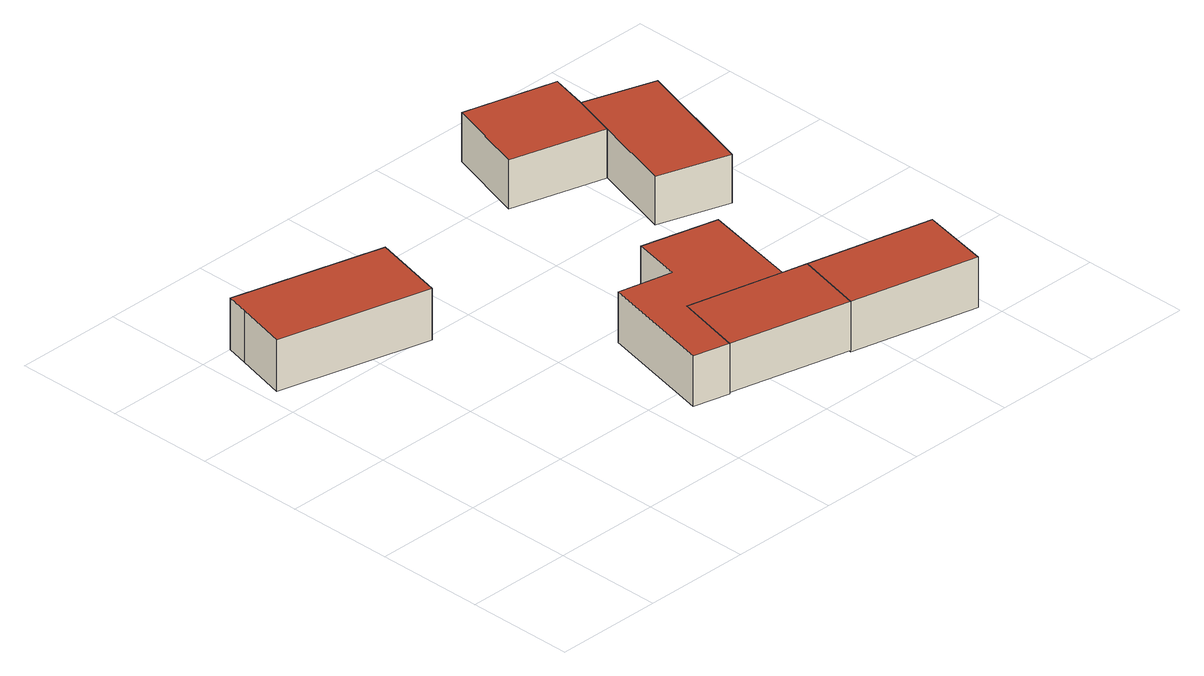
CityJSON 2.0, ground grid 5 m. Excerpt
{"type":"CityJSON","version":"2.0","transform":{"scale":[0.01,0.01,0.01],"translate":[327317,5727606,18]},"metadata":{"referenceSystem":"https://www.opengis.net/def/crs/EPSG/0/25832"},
"CityObjects":{
"building1":{"type":"Building","attributes":{"Geometrietyp2DReferenz":"3000","Gemeindeschluessel":"05170048","function":"51009_1610","roofType":"1000","measuredHeight":2.44},"geometry":[{"type":"Solid","lod":"2","boundaries":[[[[0,1,2,3]],[[4,5,1,0]],[[6,7,5,4]],[[8,9,7,6]],[[3,2,9,8]],[[6,4,0,3,8]],[[1,5,7,9,2]]]],"semantics":{"surfaces":[{"type":"WallSurface"},{"type":"RoofSurface"},{"type":"GroundSurface"}],"values":[[0,0,0,0,0,1,2]]}}]},
"building2":{"type":"Building","attributes":{"Geometrietyp2DReferenz":"3000","Gemeindeschluessel":"05170048","function":"31001_2723","roofType":"1000","measuredHeight":2.39},"address":[{"country":"Germany","locality":"Wesel","thoroughfareNumber":"12","thoroughfareName":"Leckerfeld"}],"geometry":[{"type":"Solid","lod":"2","boundaries":[[[[10,11,12,13]],[[14,15,11,10]],[[16,17,15,14]],[[18,19,17,16]],[[20,21,19,18]],[[22,23,21,20]],[[24,25,23,22]],[[13,12,25,24]],[[22,20,18,16,14,10,13,24]],[[11,15,17,19,21,23,25,12]]]],"semantics":{"surfaces":[{"type":"WallSurface"},{"type":"RoofSurface"},{"type":"GroundSurface"}],"values":[[0,0,0,0,0,0,0,0,1,2]]}}]},
"building3":{"type":"Building","attributes":{"Geometrietyp2DReferenz":"3000","Gemeindeschluessel":"05170048","function":"31001_2723","roofType":"1000","measuredHeight":2.32},"address":[{"country":"Germany","locality":"Wesel","thoroughfareNumber":"12","thoroughfareName":"Leckerfeld"}],"geometry":[{"type":"Solid","lod":"2","boundaries":[[[[20,26,27,22]],[[28,29,26,20]],[[30,31,29,28]],[[24,32,31,30]],[[22,27,32,24]],[[30,28,20,22,24]],[[26,29,31,32,27]]]],"semantics":{"surfaces":[{"type":"WallSurface"},{"type":"RoofSurface"},{"type":"GroundSurface"}],"values":[[0,0,0,0,0,1,2]]}}]},
"building4":{"type":"Building","attributes":{"Geometrietyp2DReferenz":"3000","Gemeindeschluessel":"05170048","function":"31001_2723","roofType":"1000","measuredHeight":2.37},"address":[{"country":"Germany","locality":"Wesel","thoroughfareNumber":"12","thoroughfareName":"Leckerfeld"}],"geometry":[{"type":"Solid","lod":"2","boundaries":[[[[33,34,35,28]],[[36,37,34,33]],[[30,38,37,36]],[[28,35,38,30]],[[36,33,28,30]],[[34,37,38,35]]]],"semantics":{"surfaces":[{"type":"WallSurface"},{"type":"RoofSurface"},{"type":"GroundSurface"}],"values":[[0,0,0,0,1,2]]}}]},
"building5":{"type":"Building","attributes":{"Geometrietyp2DReferenz":"3000","Gemeindeschluessel":"05170048","function":"31001_2723","roofType":"1000","measuredHeight":2.32},"address":[{"country":"Germany","locality":"Wesel","thoroughfareNumber":"12","thoroughfareName":"Leckerfeld"}],"geometry":[{"type":"Solid","lod":"2","boundaries":[[[[39,40,41,42]],[[43,44,40,39]],[[45,46,44,43]],[[47,48,46,45]],[[42,41,48,47]],[[45,43,39,42,47]],[[40,44,46,48,41]]]],"semantics":{"surfaces":[{"type":"WallSurface"},{"type":"RoofSurface"},{"type":"GroundSurface"}],"values":[[0,0,0,0,0,1,2]]}}]},
"building6":{"type":"Building","attributes":{"Geometrietyp2DReferenz":"3000","Gemeindeschluessel":"05170048","function":"31001_2723","roofType":"1000","measuredHeight":2.3},"address":[{"country":"Germany","locality":"Wesel","thoroughfareNumber":"12","thoroughfareName":"Leckerfeld"}],"geometry":[{"type":"Solid","lod":"2","boundaries":[[[[49,50,51,45]],[[52,53,50,49]],[[54,55,53,52]],[[47,56,55,54]],[[45,51,56,47]],[[54,52,49,45,47]],[[50,53,55,56,51]]]],"semantics":{"surfaces":[{"type":"WallSurface"},{"type":"RoofSurface"},{"type":"GroundSurface"}],"values":[[0,0,0,0,0,1,2]]}}]}
},
"vertices":[
[725,1431,366],[725,1431,122],[811,1775,122],[811,1775,366],[23,1608,366],[23,1608,122],[87,1849,366],[87,1849,122],[115,1955,366],[115,1955,122],
[1268,928,326],[1268,928,87],[1140,386,87],[1140,386,326],[1520,874,326],[1520,874,87],[1569,1097,326],[1569,1097,87],[1924,1013,326],[1924,1013,87],[1826,561,326],[1826,561,87],[1384,660,326],[1384,660,87],[1306,346,326],[1306,346,87],
[1826,561,94],[1384,660,94],[1940,535,326],[1940,535,94],[1862,216,326],[1862,216,94],[1306,346,94],
[2519,405,326],[2519,405,89],[1940,535,89],[2449,81,326],[2449,81,89],[1862,216,89],
[1786,2303,314],[1786,2303,82],[1668,1927,82],[1668,1927,314],[2214,2190,314],[2214,2190,82],[2168,2015,314],[2168,2015,82],[2104,1806,314],[2104,1806,82],
[2497,1909,314],[2497,1909,84],[2168,2015,84],[2316,1319,314],[2316,1319,84],[1988,1425,314],[1988,1425,84],[2104,1806,84]
]}
